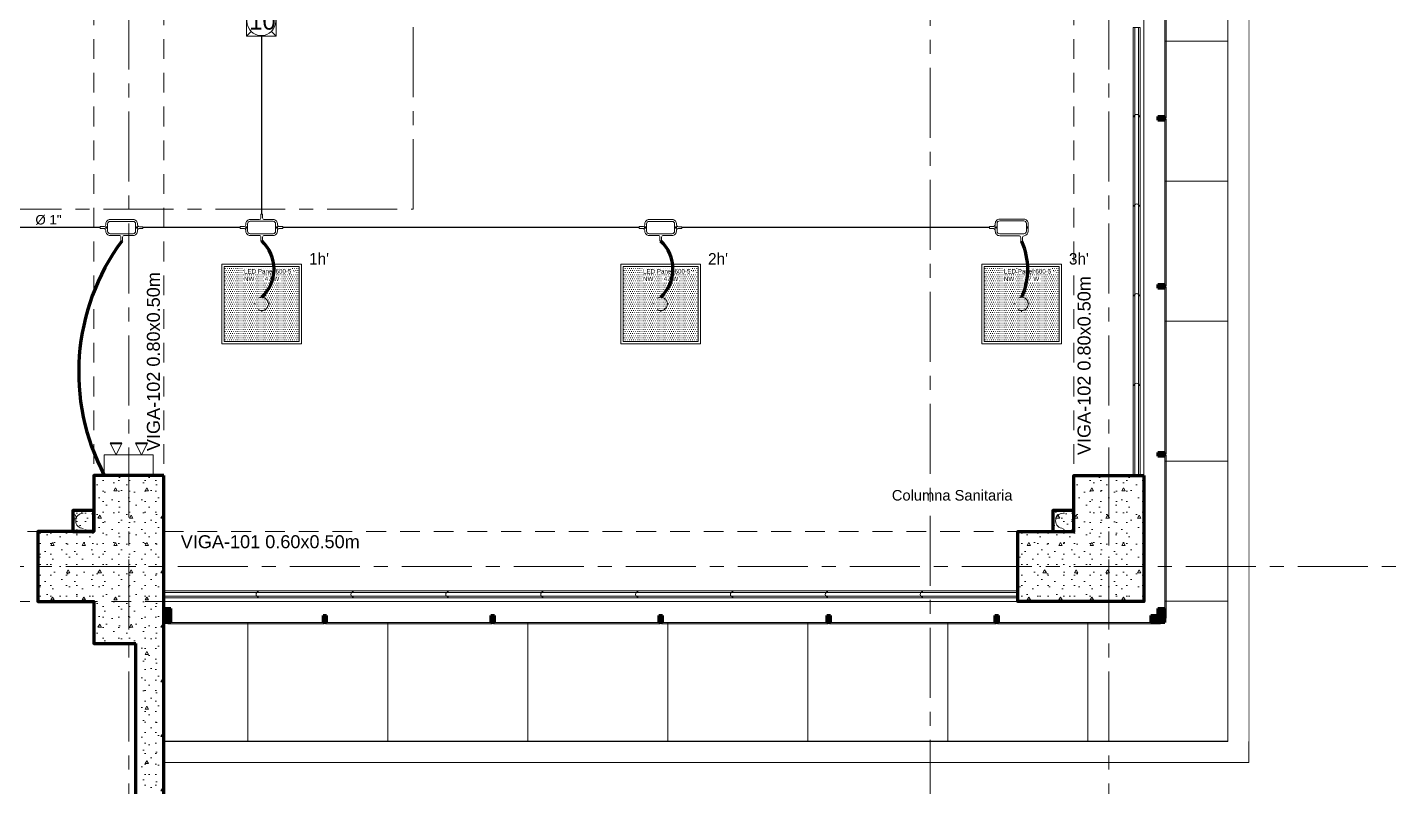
# Model space of a CAD drawing. Header units: inches. Extents: x -38 to 5698, y -33 to 92.
# Drawn here: x 136.1 to 145.89, y 5.88 to 11.3 of the extents above; entities that cross this region are included whole.
import ezdxf
from ezdxf.lldxf.tags import DXFTag

# ---------------------------------------------------------------- set-up
doc = ezdxf.new("R2010")
doc.units = ezdxf.units.IN
doc.header["$MEASUREMENT"] = 0
doc.set_wipeout_variables(frame=1)
doc.header["$PDMODE"] = 1
for name, pattern in [('CONTINUA', [0]), ('DASHED', [0.75, 0.5, -0.25]), ('Hidden Line', [0.195611, 0.141111, -0.0545]), ('HIDDEN2', [0.1875, 0.125, -0.0625]), ('Punto & Raya', [0.65, 0.5, -0.075, 0, -0.075]), ('Wipeout_Contour', [1, 0, -1])]:
    doc.linetypes.add(name, pattern=pattern)
for name, color, linetype, lineweight in [('00_IE_Luminarias', 6, 'Continuous', 30), ('ALUMBRADO_CONDUIT', 30, 'CONDUIT1', 30), ('Bancas', 1, 'Continuous', 13), ('CABLEADO EXT.', 3, 'PVCSUBT', 30), ('Luminarias', 5, 'Continuous', 20), ('pulsador', 4, 'Continuous', 40), ('Simb_Alumbrado', 140, 'CONTINUA', 30)]:
    doc.layers.add(name, color=color, linetype=linetype, lineweight=lineweight)
for name, color, linetype in [('02 _ ARQ _ ALB _ Cotas Ejes', 7, 'Continuous'), ('02 _ ARQ _ ALB _ Ejes Generales', 7, 'Continuous'), ('02 _ ARQ _ ZON _ Espacio.3D', 7, 'Continuous'), ('08 _ STR _ EXT _ 06 Columnas', 7, 'Continuous'), ('08 _ STR _ EXT _ 07 Losa Aligerada', 7, 'Continuous'), ('08 _ STR _ EXT _ 08 Placas Inclinadas', 7, 'Continuous'), ('08 _ STR _ EXT _ 09 Vigas', 7, 'Continuous'), ('1TEXT', 8, 'Continuous'), ('Acabado - Muros', 7, 'Continuous'), ('Dibujo 2D - General', 7, 'Continuous'), ('Estructura - 04 MURO', 7, 'Continuous'), ('Estructura - Carga', 7, 'Continuous'), ('Interior - Escaleras & Barandillas', 7, 'Continuous'), ('Marcador - Secciones', 251, 'Continuous'), ('MEP - HVAC', 7, 'Continuous'), ('Notas - Etiquetas', 251, 'Continuous')]:
    doc.layers.add(name, color=color, linetype=linetype)
doc.styles.add('Arial', font='arial.ttf')
doc.styles.add('Estilo_Generado_4', font='swisse.ttf')
doc.styles.add('{18b73a54-fa43-428c-adcb-c1c7bbdf2c84}', font='Simplex.shx')
tags = doc.linetypes.add('CONDUIT', pattern='A,1.5,-0.210535,["con",{18b73a54-fa43-428c-adcb-c1c7bbdf2c84},S=0.2,R=0,X=0,Y=-0.065594],-0.702384', length=2.412919).pattern_tags.tags
tags[6] = DXFTag(74, 10)
tags = doc.linetypes.add('CONDUIT1', pattern='A,1,-0.19772,["con",{18b73a54-fa43-428c-adcb-c1c7bbdf2c84},S=0.2,R=0,X=0,Y=-0.065594],-0.593642', length=1.791362).pattern_tags.tags
tags[6] = DXFTag(74, 10)
tags = doc.linetypes.add('PVC1', pattern='A,1,-0.19772,["PVC",{18b73a54-fa43-428c-adcb-c1c7bbdf2c84},S=0.13,R=0,X=0,Y=-0.061851],-0.507647', length=1.705367).pattern_tags.tags
tags[6] = DXFTag(74, 10)
tags = doc.linetypes.add('PVCSUBT', pattern='A,0.6,-0.3,0.6,-0.075691,["PVC",Standard,S=0.2,R=0,X=0,Y=-0.093724],-0.621005', length=2.196696).pattern_tags.tags
tags[10] = DXFTag(74, 10)
doc.dimstyles.new('Estilo_Generado__1', dxfattribs={"dimtxt": 0.125, "dimasz": 0.095, "dimexe": 0.18, "dimexo": 0.3, "dimgap": 0, "dimtad": 0, "dimtih": 1, "dimtoh": 1, "dimzin": 0, "dimdsep": 46, "dimtxsty": 'Estilo_Generado_4', "dimblk": 'ARROWHEAD_6', "dimblk1": 'ARROWHEAD_6', "dimblk2": 'ARROWHEAD_6', "dimcen": 0.09, "dimse1": 1, "dimse2": 1, "dimclrd": 144, "dimclre": 144, "dimclrt": 7, "dimadec": 0, "dimazin": 0, "dimtfac": 1, "dimtdec": 4, "dimtmove": 0, "dimatfit": 3, "dimfxl": 1, "dimtolj": 1, "dimtzin": 0, "dimarcsym": 0})
pattern_1 = [(0, (92.5, 3e-09), (0, 0.3897114), [0.024375, -0.200625]), (0, (92.6125, 0.19486), (0, 0.3897114), [0.024375, -0.200625]), (60, (92.5, 3e-09), (-0.3375, 0.1948557), [0.024375, -0.200625]), (60, (92.725, 3e-09), (-0.3375, 0.1948557), [0.024375, -0.200625]), (120, (92.5244, 3e-09), (0.3375, 0.1948557), [0.024375, -0.200625]), (120, (92.7494, 3e-09), (0.3375, 0.1948557), [0.024375, -0.200625]), (0, (92.500015, 0.0375), (0, 0.075), [0, -0.075, 0, -0.1125]), (45, (92.537515, 0.0375), (-0.05303301, 0.05303301), [0, -0.05625, 0, -0.09375])]
pattern_2 = [(0, (92.5, 3e-09), (0, 0.3117692), [0.03, -0.15]), (0, (92.59, 0.1559), (0, 0.3117692), [0.03, -0.15]), (60, (92.5, 3e-09), (-0.27, 0.1558846), [0.03, -0.15]), (60, (92.68, 3e-09), (-0.27, 0.1558846), [0.03, -0.15]), (120, (92.53, 3e-09), (0.27, 0.1558846), [0.03, -0.15]), (120, (92.71, 3e-09), (0.27, 0.1558846), [0.03, -0.15]), (0, (92.500015, 0.03), (0, 0.06), [0, -0.06, 0, -0.09]), (45, (92.530015, 0.03), (-0.04242641, 0.04242641), [0, -0.045, 0, -0.075])]

# ---------------------------------------------------------------- blocks, each defined once
blk = doc.blocks.new('ARROWHEAD_6')
at = {"color": 0, "linetype": 'Continuous', "lineweight": 0}
for p, q in [((0, 0), (-1, 0)), ((-0.5, -0.5), (0.5, 0.5))]:
    blk.add_line(p, q, dxfattribs=at)
blk = doc.blocks.new('*D91', base_point=(804.059, 0))
at = {"layer": '02 _ ARQ _ ALB _ Cotas Ejes', "color": 144, "linetype": 'Continuous', "lineweight": -2, "transparency": 16777216}
for p, q in [((129.915, 2.2841), (133.0886, 2.2841)), ((136.725, 2.2841), (133.4761, 2.2841))]:
    blk.add_line(p, q, dxfattribs=at)
at = {"layer": 'Defpoints', "color": 0, "linetype": 'Continuous', "lineweight": 40, "transparency": 16777216}
for p in [(129.82, 7.45), (136.82, 7.45), (136.82, 2.2841)]:
    blk.add_point(p, dxfattribs=at)
at = {"layer": '02 _ ARQ _ ALB _ Cotas Ejes', "color": 144, "linetype": 'Continuous', "lineweight": -2, "transparency": 16777216, "xscale": 0.095, "yscale": 0.095, "zscale": 0.095, "rotation": 180}
blk.add_blockref('ARROWHEAD_6', (129.82, 2.2841), dxfattribs=at)
at = {"layer": '02 _ ARQ _ ALB _ Cotas Ejes', "color": 144, "linetype": 'Continuous', "lineweight": -2, "transparency": 16777216, "xscale": 0.095, "yscale": 0.095, "zscale": 0.095}
blk.add_blockref('ARROWHEAD_6', (136.82, 2.2841), dxfattribs=at)
at = {"layer": '02 _ ARQ _ ALB _ Cotas Ejes', "color": 7, "linetype": 'Continuous', "lineweight": 13, "transparency": 16777216, "insert": (133.2824, 2.2841), "char_height": 0.125, "attachment_point": 5, "style": 'Estilo_Generado_4'}
blk.add_mtext('\\A1;7.00', dxfattribs=at)
blk = doc.blocks.new('*D92', base_point=(804.059, 0))
at = {"layer": '02 _ ARQ _ ALB _ Cotas Ejes', "color": 144, "linetype": 'Continuous', "lineweight": -2, "transparency": 16777216}
for p, q in [((136.915, 2.2841), (140.0886, 2.2841)), ((143.725, 2.2841), (140.4761, 2.2841))]:
    blk.add_line(p, q, dxfattribs=at)
at = {"layer": 'Defpoints', "color": 0, "linetype": 'Continuous', "lineweight": 40, "transparency": 16777216}
for p in [(136.82, 7.45), (143.82, 7.45), (143.82, 2.2841)]:
    blk.add_point(p, dxfattribs=at)
at = {"layer": '02 _ ARQ _ ALB _ Cotas Ejes', "color": 144, "linetype": 'Continuous', "lineweight": -2, "transparency": 16777216, "xscale": 0.095, "yscale": 0.095, "zscale": 0.095, "rotation": 180}
blk.add_blockref('ARROWHEAD_6', (136.82, 2.2841), dxfattribs=at)
at = {"layer": '02 _ ARQ _ ALB _ Cotas Ejes', "color": 144, "linetype": 'Continuous', "lineweight": -2, "transparency": 16777216, "xscale": 0.095, "yscale": 0.095, "zscale": 0.095}
blk.add_blockref('ARROWHEAD_6', (143.82, 2.2841), dxfattribs=at)
at = {"layer": '02 _ ARQ _ ALB _ Cotas Ejes', "color": 7, "linetype": 'Continuous', "lineweight": 13, "transparency": 16777216, "insert": (140.2823, 2.2841), "char_height": 0.125, "attachment_point": 5, "style": 'Estilo_Generado_4'}
blk.add_mtext('\\A1;7.00', dxfattribs=at)
blk = doc.blocks.new('*U270')
at = {"layer": 'Luminarias', "linetype": 'DASHED', "lineweight": 0, "ltscale": 0.05}
blk.add_lwpolyline([(0, -0.0045), (0, 0.0045)], dxfattribs=at)
blk = doc.blocks.new('*U271')
at = {"color": 0, "linetype": 'ByBlock', "lineweight": -2, "transparency": 16777216}
for p, rotation in [((-0.05, 0), 90), ((0, -0.05), 180), ((0.05, 0), 269.9999999999999)]:
    blk.add_blockref('*U270', p, dxfattribs=dict(at, rotation=rotation))
blk.add_blockref('*U270', (0, 0.05), dxfattribs=at)
blk = doc.blocks.new('PANEL LED 50W')
at = {"layer": 'Luminarias'}
h = blk.add_hatch(dxfattribs=at)
h.set_pattern_fill('DOTS', color=4, scale=0.009097)
h.set_pattern_definition([(0, (0, -2e-14), (0.0072206, 0.01444116), [0, -0.01444116])])
h.paths.add_polyline_path([(-0.2574, -0.2574), (0.2574, -0.2574), (0.2574, 0.2574), (-0.2574, 0.2574)])
h.paths.add_polyline_path([(-0.1296, 0.0974), (0.1849, 0.0974), (0.1849, 0.2469), (-0.1296, 0.2469)], flags=24)
at = {"layer": 'Luminarias', "color": 4, "lineweight": 0}
for points in [[(-0.2729, 0.2729), (0.2729, 0.2729), (0.2729, -0.2729), (-0.2729, -0.2729)], [(-0.2574, -0.2574), (0.2574, -0.2574), (0.2574, 0.2574), (-0.2574, 0.2574)]]:
    blk.add_lwpolyline(points, close=True, dxfattribs=at)
at = {"layer": 'Luminarias', "color": 4, "linetype": 'DASHED', "lineweight": 0, "ltscale": 0.01}
blk.add_circle((0, 0), 0.0455, dxfattribs=at)
at = {"color": 4}
blk.add_blockref('*U271', (0, 0), dxfattribs=at)
at = {"layer": 'Luminarias', "color": 4, "insert": (-0.1218, 0.2392), "char_height": 0.030929, "width": 0.382855, "attachment_point": 1}
blk.add_mtext('{\\Ftxt|c0;LED Panel 600-5 - NW      47 W}', dxfattribs=at)
blk = doc.blocks.new('CAJA OVAL TIPO L')
at = {"layer": 'Simb_Alumbrado', "lineweight": 13}
blk.add_lwpolyline([(-0.0491, -0.079), (-0.0491, -0.0343, -0.380413), (-0.0258, -0.0088), (-0.0258, -0.0088, 0.341426), (-0.0164, 0.0033), (-0.0164, 0.0236), (-0.0063, 0.0236), (-0.0063, 0.0033, 0.414214), (0.0063, -0.0092), (0.1138, -0.0092, -0.414214), (0.1388, -0.0343), (0.1388, -0.0382, 0.414214), (0.1513, -0.0508), (0.1716, -0.0508), (0.1716, -0.0609), (0.1513, -0.0609, 0.414214), (0.1388, -0.0734), (0.1388, -0.079, -0.414214), (0.1138, -0.104), (-0.0241, -0.104, -0.414214), (-0.0491, -0.079, 0.414214)], format="xyb", dxfattribs=at)
for points in [[(-0.0483, -0.0558), (-0.0395, -0.0558)], [(-0.0439, -0.0514), (-0.0439, -0.0602)], [(0.1323, -0.0558), (0.1411, -0.0558)], [(0.1367, -0.0514), (0.1367, -0.0602)]]:
    blk.add_lwpolyline(points, dxfattribs=at)
blk.add_lwpolyline([(-0.0241, -0.0199), (0.1138, -0.0199, -0.414214), (0.1282, -0.0343), (0.1282, -0.079, -0.414214), (0.1138, -0.0934), (-0.0241, -0.0934, -0.414214), (-0.0384, -0.079), (-0.0384, -0.0343, -0.414214)], format="xyb", close=True, dxfattribs=at)
for centre in [(-0.0439, -0.0558), (0.1367, -0.0558)]:
    blk.add_circle(centre, 0.00438, dxfattribs=at)
blk = doc.blocks.new('oval t')
at = {"layer": 'Simb_Alumbrado', "lineweight": 13}
blk.add_lwpolyline([(0.0141, 0.0102, -0.414214), (0.0041, 0.0202), (0.0041, 0.0416), (-0.0056, 0.0416), (-0.0056, 0.0202, -0.414214), (-0.0156, 0.0102), (-0.0659, 0.0102, 0.414214), (-0.0899, -0.0138), (-0.0899, -0.0183, -0.414214), (-0.1019, -0.0303), (-0.1213, -0.0303), (-0.1213, -0.04), (-0.1016, -0.04, -0.451917), (-0.0897, -0.0535, 0.451917), (-0.0659, -0.0805), (0.0659, -0.0805, 0.414214), (0.0899, -0.0566), (0.0899, -0.0512, -0.398753), (0.1019, -0.0401), (0.1213, -0.0401), (0.1213, -0.0304), (0.1019, -0.0304, -0.368669), (0.0899, -0.0176), (0.0899, -0.0138, 0.414214), (0.0659, 0.0102), (0.0141, 0.0102)], format="xyb", dxfattribs=at)
blk.add_lwpolyline([(-0.0659, 0), (0.0659, 0, -0.414214), (0.0797, -0.0138), (0.0797, -0.0566, -0.414214), (0.0659, -0.0703), (-0.0659, -0.0703, -0.414214), (-0.0797, -0.0566), (-0.0797, -0.0138, -0.414214)], format="xyb", close=True, dxfattribs=at)
for points in [[(-0.0911, -0.0352), (-0.0828, -0.0352)], [(-0.0869, -0.031), (-0.0869, -0.0394)], [(0.0837, -0.0352), (0.0921, -0.0352)], [(0.0879, -0.031), (0.0879, -0.0394)]]:
    blk.add_lwpolyline(points, dxfattribs=at)
for centre in [(-0.0869, -0.0352), (0.0879, -0.0352)]:
    blk.add_circle(centre, 0.00419, dxfattribs=at)
blk = doc.blocks.new('CAJA CONDULET TIPO X')
at = {"layer": 'Simb_Alumbrado', "lineweight": 13}
for p, q in [((78.5283, -4.1616), (78.5283, -4.1519)), ((78.5283, -4.1519), (78.5497, -4.1519)), ((78.5497, -4.1616), (78.5283, -4.1616))]:
    blk.add_line(p, q, dxfattribs=at)
for points in [[(78.6505, -4.1716, -0.414214), (78.6605, -4.1616), (78.6819, -4.1616), (78.6819, -4.1519), (78.6605, -4.1519, -0.414214), (78.6505, -4.1419), (78.6505, -4.0916, 0.414214), (78.6265, -4.0677), (78.6219, -4.0677, -0.414214), (78.6099, -4.0557), (78.6099, -4.0363), (78.6002, -4.0363), (78.6002, -4.056, -0.451917), (78.5867, -4.0678, 0.451917), (78.5597, -4.0916), (78.5597, -4.1419)], [(78.5597, -4.1716), (78.5597, -4.2235, 0.414214), (78.5837, -4.2475), (78.589, -4.2475, -0.334232), (78.6002, -4.2595), (78.6002, -4.2789), (78.6099, -4.2789), (78.6099, -4.2595, -0.455912), (78.6227, -4.2475), (78.6265, -4.2475, 0.414214), (78.6505, -4.2235), (78.6505, -4.1716)]]:
    blk.add_lwpolyline(points, format="xyb", dxfattribs=at)
blk.add_lwpolyline([(78.6403, -4.0916), (78.6403, -4.2235, -0.414214), (78.6265, -4.2373), (78.5837, -4.2373, -0.414214), (78.5699, -4.2235), (78.5699, -4.0916, -0.414214), (78.5837, -4.0779), (78.6265, -4.0779, -0.414214)], format="xyb", close=True, dxfattribs=at)
for points in [[(78.6093, -4.0706), (78.6009, -4.0706)], [(78.6051, -4.0664), (78.6051, -4.0748)], [(78.6093, -4.2454), (78.6009, -4.2454)], [(78.6051, -4.2412), (78.6051, -4.2496)]]:
    blk.add_lwpolyline(points, dxfattribs=at)
for centre in [(78.6051, -4.0706), (78.6051, -4.2454)]:
    blk.add_circle(centre, 0.00419, dxfattribs=at)
for centre, start, end in [((78.5497, -4.1419), 270, 0), ((78.5497, -4.1716), 0, 90)]:
    blk.add_arc(centre, 0.01, start, end, dxfattribs=at)
blk = doc.blocks.new('100x100x80 adosado')
at = {"layer": 'Simb_Alumbrado', "lineweight": 13}
blk.add_lwpolyline([(-0.0768, 0.0788), (0.0194, 0.0788), (0.0194, -0.0174), (-0.0768, -0.0174)], close=True, dxfattribs=at)
at = {"layer": 'Simb_Alumbrado', "lineweight": 9}
for points in [[(-0.0768, 0.0788), (-0.0618, 0.0638)], [(0.0043, 0.0638), (0.0194, 0.0788)], [(-0.0768, -0.0174), (-0.0618, -0.0023)], [(0.0043, -0.0023), (0.0194, -0.0174)]]:
    blk.add_lwpolyline(points, dxfattribs=at)
blk.add_circle((-0.0287, 0.0307), 0.0467, dxfattribs=at)
at = {"layer": 'Simb_Alumbrado', "lineweight": 9, "insert": (-0.0677, 0.0612), "char_height": 0.05773, "attachment_point": 1}
blk.add_mtext_dynamic_manual_height_columns('10', width=0.119989, gutter_width=12.5, heights=[0], dxfattribs=at)
blk = doc.blocks.new('luz de emergencia')
at = {"color": 5, "lineweight": 40}
for p, q in [((164.1493, 48.9365, -0.0001), (164.2333, 48.9365, -0.0001)), ((164.3313, 48.9365, -0.0001), (164.4153, 48.9365, -0.0001))]:
    blk.add_line(p, q, dxfattribs=at)
at = {"layer": '00_IE_Luminarias', "color": 5, "linetype": 'Continuous', "lineweight": 13}
for p, q in [((164.1913, 49.0205, -0.0001), (164.1493, 48.9365, -0.0001)), ((164.2333, 48.9365, -0.0001), (164.1913, 49.0205, -0.0001)), ((164.3733, 49.0205, -0.0001), (164.3313, 48.9365, -0.0001)), ((164.4153, 48.9365, -0.0001), (164.3733, 49.0205, -0.0001))]:
    blk.add_line(p, q, dxfattribs=at)
at = {"layer": '00_IE_Luminarias', "color": 5, "linetype": 'Continuous', "lineweight": 13, "elevation": -0.0001}
blk.add_lwpolyline([(164.4573, 49.0205), (164.1073, 49.0205), (164.1073, 49.1666), (164.4573, 49.1665)], close=True, dxfattribs=at)

msp = doc.modelspace()

# ---------------------------------------------------------------- hatches: boundary and pattern name
at = {"layer": 'Estructura - Carga', "linetype": 'Continuous', "lineweight": 13}
h = msp.add_hatch(dxfattribs=at)
h.set_pattern_fill('HORMIGÓN_ARMADO_0002', color=251, style=0, pattern_type=2)
h.set_pattern_definition(pattern_2)
h.paths.add_polyline_path([(136.42, 7.7), (136.57, 7.7), (136.57, 7.85), (136.42, 7.85)])

# ---------------------------------------------------------------- linework, layer by layer
at = {"layer": '02 _ ARQ _ ALB _ Ejes Generales', "color": 251, "linetype": 'Punto & Raya', "lineweight": 13}
msp.add_line((136.82, 45.9), (136.82, 2.05), dxfattribs=at)
at = {"layer": '02 _ ARQ _ ZON _ Espacio.3D', "color": 254, "linetype": 'Continuous', "lineweight": 0, "flags": 128}
msp.add_lwpolyline([(136.0199, 3.7271), (136.87, 3.7271), (136.87, 6.9), (136.57, 6.9), (136.57, 7.2), (136.17, 7.2), (136.17, 7.7), (136.57, 7.7), (136.57, 8.1), (137.07, 8.1), (137.07, 7.2), (143.17, 7.2), (143.17, 7.7), (143.57, 7.7), (143.57, 8.1), (144.07, 8.1), (144.0699, 11.45), (136.92, 11.45), (136.92, 16.1), (136.57, 16.1), (136.57, 16.9), (135.97, 16.9)], dxfattribs=at)
at = {"layer": '08 _ STR _ EXT _ 07 Losa Aligerada', "color": 254, "linetype": 'Continuous', "lineweight": 18, "flags": 128}
msp.add_lwpolyline([(122.9315, 6.0005), (129.57, 6.0005), (129.57, 3.3753), (137.07, 3.3753), (137.07, 6.05), (144.82, 6.05), (144.82, 14.9999)], dxfattribs=at)
at = {"layer": '08 _ STR _ EXT _ 08 Placas Inclinadas', "color": 7, "linetype": 'Continuous', "lineweight": 80}
msp.add_line((136.87, 3.7271), (136.87, 6.9), dxfattribs=at)
at = {"layer": '08 _ STR _ EXT _ 09 Vigas', "color": 251, "linetype": 'Hidden Line', "lineweight": 13}
for p, q in [((136.57, 7.7), (136.57, 16.9)), ((130.07, 7.7), (136.57, 7.7))]:
    msp.add_line(p, q, dxfattribs=at)
at = {"layer": 'ALUMBRADO_CONDUIT', "color": 30, "lineweight": 30, "ltscale": 0.4, "true_color": 0xf26722}
msp.add_line((136.6169, 9.8707), (135.6168, 9.8707), dxfattribs=at)
at = {"layer": 'CABLEADO EXT.', "color": 3, "lineweight": 80}
msp.add_arc((138.0412, 8.8376), 1.579, 143.61428, 207.84801, dxfattribs=at)
at = {"layer": 'Estructura - Carga', "color": 7, "linetype": 'Continuous', "lineweight": 80, "flags": 128}
msp.add_lwpolyline([(136.42, 7.7), (136.57, 7.7), (136.57, 7.85), (136.42, 7.85)], close=True, dxfattribs=at)
at = {"layer": 'MEP - HVAC', "color": 7, "linetype": 'Continuous', "lineweight": 13, "flags": 128}
msp.add_lwpolyline([(136.495, 7.721, -1), (136.495, 7.829, -1)], format="xyb", dxfattribs=at)

# ---------------------------------------------------------------- block references
at = {"layer": 'Bancas', "color": 252, "true_color": 0x939598, "xscale": 1.253906979044094, "yscale": 1.253906979044094, "zscale": 1.253906979044094, "rotation": 180}
msp.add_blockref('oval t', (136.769, 9.8265), dxfattribs=at)
at = {"layer": 'pulsador', "color": 4, "lineweight": 40, "xscale": -1, "rotation": 179.9990839526639}
msp.add_blockref('luz de emergencia', (-27.4615, 57.2692, 0.0001), dxfattribs=at)

# ---------------------------------------------------------------- texts
at = {"layer": '1TEXT', "color": 50, "linetype": 'Continuous', "style": 'Arial'}
msp.add_text('%%C 1"', height=0.06788, rotation=0, dxfattribs=at).set_placement((136.1533, 9.8922))

# ---------------------------------------------------------------- dimensions: what is measured, and where the dimension line sits
at = {"layer": '02 _ ARQ _ ALB _ Cotas Ejes', "color": 144, "linetype": 'Continuous', "lineweight": 13}
dim = msp.add_linear_dim(base=(136.82, 2.2841), p1=(129.82, 7.45), p2=(136.82, 7.45), dimstyle='Estilo_Generado__1', dxfattribs=at)
dim.commit()
dim.dimension.update_dxf_attribs({"geometry": '*D91', "text_midpoint": (133.2824, 2.2841), "dimtype": 160})

# ---------------------------------------------------------------- next in the draw order: wipeouts: each hides what was drawn before it
at = {"color": 254, "linetype": 'Wipeout_Contour', "lineweight": 0, "ltscale": 5120.496047}
msp.add_wipeout([(137.07, 6.2), (144.67, 6.2), (144.67, 14.9999), (144.07, 14.9999), (144.07, 7.2), (137.07, 7.2)], dxfattribs=at).dxf.layer = 'Dibujo 2D - General'

# ---------------------------------------------------------------- next in the draw order: hatches: boundary and pattern name
at = {"layer": '08 _ STR _ EXT _ 08 Placas Inclinadas', "linetype": 'Continuous', "lineweight": 9}
h = msp.add_hatch(dxfattribs=at)
h.set_pattern_fill('HORMIGÓN_EN_MASA_0002', style=0, pattern_type=2)
h.set_pattern_definition(pattern_1)
h.paths.add_polyline_path([(136.87, 4.6516), (136.9996, 3.7271), (137.07, 3.7271), (137.07, 6.9), (136.87, 6.9)])
at = {"layer": 'Dibujo 2D - General', "linetype": 'Continuous', "lineweight": 13}
h = msp.add_hatch(dxfattribs=at)
h.set_pattern_fill('CEMENTO_PULIDO_Y_BRUÑADO_FA', color=251, style=0, pattern_type=2)
h.set_pattern_definition([(0, (144.67, 6.2), (0, 1), []), (90, (144.67, 6.2), (-1, 0), [])])
h.paths.add_polyline_path([(137.07, 6.2), (144.67, 6.2), (144.67, 14.9999), (144.07, 14.9999), (144.07, 7.2), (137.07, 7.2)])
at = {"layer": 'Estructura - Carga', "linetype": 'Continuous', "lineweight": 13}
h = msp.add_hatch(dxfattribs=at)
h.set_pattern_fill('HORMIGÓN_ARMADO_0002', color=251, style=0, pattern_type=2)
h.set_pattern_definition(pattern_2)
h.paths.add_polyline_path([(143.42, 7.7), (143.57, 7.7), (143.57, 7.85), (143.42, 7.85)])

# ---------------------------------------------------------------- next in the draw order: linework, layer by layer
at = {"layer": '08 _ STR _ EXT _ 09 Vigas', "color": 251, "linetype": 'Hidden Line', "lineweight": 13}
for p, q in [((137.07, 7.7), (137.07, 16.9)), ((143.57, 7.7), (143.57, 16.9)), ((137.07, 7.7), (143.57, 7.7))]:
    msp.add_line(p, q, dxfattribs=at)
at = {"layer": 'ALUMBRADO_CONDUIT', "color": 30, "lineweight": 30, "ltscale": 0.4, "true_color": 0xf26722}
for p, q in [((137.77, 9.967), (137.77, 11.2383)), ((137.6169, 9.8707), (136.9211, 9.8707)), ((140.467, 9.8707), (137.9211, 9.8707)), ((142.9686, 9.8707), (140.7712, 9.8706))]:
    msp.add_line(p, q, dxfattribs=at)
at = {"layer": 'CABLEADO EXT.', "color": 3, "lineweight": 80}
for centre, radius, start, end in [((137.5826, 9.5734), 0.2749, 312.98478, 47.01522), ((140.4328, 9.5733), 0.2747, 312.972, 47.028), ((142.7658, 9.5726), 0.4764, 335.15063, 24.62977)]:
    msp.add_arc(centre, radius, start, end, dxfattribs=at)
at = {"layer": 'Dibujo 2D - General', "color": 251, "linetype": 'Continuous', "lineweight": 13, "flags": 128}
msp.add_lwpolyline([(137.07, 6.2), (144.67, 6.2), (144.67, 14.9999), (144.07, 14.9999), (144.07, 7.2), (137.07, 7.2)], close=True, dxfattribs=at)
at = {"layer": 'Estructura - Carga', "color": 7, "linetype": 'Continuous', "lineweight": 80, "flags": 128}
msp.add_lwpolyline([(143.42, 7.7), (143.57, 7.7), (143.57, 7.85), (143.42, 7.85)], close=True, dxfattribs=at)
at = {"layer": 'Interior - Escaleras & Barandillas', "color": 161, "linetype": 'Continuous', "lineweight": 13, "flags": 128}
for points in [[(144.0075, 11.3), (144.0075, 8.1)], [(143.17, 7.2625), (137.07, 7.2625)]]:
    msp.add_lwpolyline(points, dxfattribs=at)
at = {"layer": 'Marcador - Secciones', "color": 251, "linetype": 'Punto & Raya', "lineweight": 13}
for p, q in [((138.8506, 10.0018), (138.8506, 17.4928)), ((97.4384, 10.0018), (138.8506, 10.0018))]:
    msp.add_line(p, q, dxfattribs=at)
at = {"layer": 'MEP - HVAC', "color": 7, "linetype": 'Continuous', "lineweight": 13, "flags": 128}
msp.add_lwpolyline([(143.495, 7.721, -1), (143.495, 7.829, -1)], format="xyb", dxfattribs=at)

# ---------------------------------------------------------------- next in the draw order: block references
at = {"xscale": 1.253906979044094, "yscale": 1.253906979044094, "zscale": 1.253906979044094, "rotation": 270}
msp.add_blockref('CAJA CONDULET TIPO X', (142.9822, 108.4342), dxfattribs=at)
at = {"layer": 'ALUMBRADO_CONDUIT', "linetype": 'PVC1', "lineweight": 35, "xscale": 2.199856799627834, "yscale": 2.199856799627834, "zscale": 2.199856799627834}
msp.add_blockref('100x100x80 adosado', (137.8298, 11.2765), dxfattribs=at)
at = {"layer": 'ALUMBRADO_CONDUIT', "linetype": 'CONDUIT', "lineweight": 30, "xscale": 1.253906979044094, "yscale": 1.253906979044094, "zscale": 1.253906979044094, "rotation": 180}
msp.add_blockref('CAJA OVAL TIPO L', (143.1838, 9.8007), dxfattribs=at)
at = {"layer": 'ALUMBRADO_CONDUIT', "xscale": 1.041283452965173, "yscale": 1.041283452965173, "zscale": 1.041283452965173}
for p in [(137.77, 9.325), (140.6201, 9.325), (143.1981, 9.325)]:
    msp.add_blockref('PANEL LED 50W', p, dxfattribs=at)
at = {"layer": 'Bancas', "color": 252, "true_color": 0x939598, "xscale": 1.253906979044094, "yscale": 1.253906979044094, "zscale": 1.253906979044094, "rotation": 180}
msp.add_blockref('oval t', (140.6191, 9.8265), dxfattribs=at)

# ---------------------------------------------------------------- next in the draw order: texts
at = {"layer": '00_IE_Luminarias', "color": 6, "linetype": 'HIDDEN2'}
for s, p in [("1h'", (138.1079, 9.6062)), ("2h'", (140.9579, 9.6062)), ("3h'", (143.5359, 9.6062))]:
    msp.add_text(s, height=0.08174, dxfattribs=at).set_placement(p)
at = {"layer": 'Notas - Etiquetas', "color": 8, "linetype": 'Continuous', "lineweight": 13, "char_height": 0.0925, "rotation": 90, "style": 'Estilo_Generado_4'}
for insert, attachment_point in [((137.0433, 8.2735), 7), ((143.5976, 8.245), 1)]:
    msp.add_mtext('\\A1;{\\pql;\\fSwis721 Ex BT|b0|i0|c0|p34;VIGA-102\\fSwis721 Ex BT|b0|i0|c0|p34; \\fSwis721 Ex BT|b0|i0|c0|p34;0.80\\fSwis721 Ex BT|b0|i0|c0|p34;x\\fSwis721 Ex BT|b0|i0|c0|p34;0.50\\fSwis721 Ex BT|b0|i0|c0|p34;m}', dxfattribs=dict(at, insert=insert, attachment_point=attachment_point))
at = {"layer": 'Notas - Etiquetas', "color": 8, "linetype": 'Continuous', "lineweight": 35, "insert": (142.2709, 7.9572), "char_height": 0.075, "attachment_point": 4, "style": 'Estilo_Generado_4'}
msp.add_mtext('\\A1;{\\pql;\\fSwis721 Ex BT|b0|i0|c0|p34;Columna Sanitaria}', dxfattribs=at)
at = {"layer": 'Notas - Etiquetas', "color": 8, "linetype": 'Continuous', "lineweight": 13, "insert": (137.1915, 7.6724), "char_height": 0.0925, "attachment_point": 1, "style": 'Estilo_Generado_4'}
msp.add_mtext('\\A1;{\\pql;\\fSwis721 Ex BT|b0|i0|c0|p34;VIGA-101\\fSwis721 Ex BT|b0|i0|c0|p34; \\fSwis721 Ex BT|b0|i0|c0|p34;0.60\\fSwis721 Ex BT|b0|i0|c0|p34;x\\fSwis721 Ex BT|b0|i0|c0|p34;0.50\\fSwis721 Ex BT|b0|i0|c0|p34;m}', dxfattribs=at)

# ---------------------------------------------------------------- next in the draw order: wipeouts: each hides what was drawn before it
at = {"color": 254, "linetype": 'Wipeout_Contour', "lineweight": 0, "ltscale": 2567.621595}
msp.add_wipeout([(144.07, 7.05), (144.22, 7.05), (144.07, 7.2)], dxfattribs=at).dxf.layer = 'Estructura - 04 MURO'
at = {"color": 254, "linetype": 'Wipeout_Contour', "lineweight": 0, "ltscale": 2568.557334}
msp.add_wipeout([(144.67, 6.2), (144.82, 6.05), (144.82, 6.2)], dxfattribs=at).dxf.layer = 'Estructura - 04 MURO'

# ---------------------------------------------------------------- next in the draw order: wipeouts: each hides what was drawn before it
at = {"color": 254, "linetype": 'Wipeout_Contour', "lineweight": 0, "ltscale": 2566.7812}
msp.add_wipeout([(144.07, 7.2), (144.22, 7.05), (144.22, 7.2)], dxfattribs=at).dxf.layer = 'Estructura - 04 MURO'
at = {"color": 254, "linetype": 'Wipeout_Contour', "lineweight": 0, "ltscale": 3409.804625}
msp.add_wipeout([(144.67, 6.2), (137.07, 6.2), (137.07, 6.05), (144.67, 6.05)], dxfattribs=at).dxf.layer = 'Estructura - 04 MURO'

# ---------------------------------------------------------------- next in the draw order: hatches: boundary and pattern name
at = {"layer": 'Acabado - Muros', "linetype": 'Continuous', "lineweight": 0}
for points in [[(144.12, 7.1), (144.12, 7.05), (144.22, 7.05), (144.22, 7.1)], [(144.17, 7.15), (144.17, 7.05), (144.22, 7.05), (144.22, 7.15)]]:
    msp.add_hatch(color=254, dxfattribs=at).paths.add_polyline_path(points)

# ---------------------------------------------------------------- next in the draw order: linework, layer by layer
at = {"layer": '08 _ STR _ EXT _ 08 Placas Inclinadas', "color": 7, "linetype": 'Continuous', "lineweight": 80, "flags": 128}
msp.add_lwpolyline([(137.07, 3.5201), (137.07, 6.9)], dxfattribs=at)
at = {"layer": 'Acabado - Muros', "color": 7, "linetype": 'Continuous', "lineweight": 60}
for p, q in [((144.12, 7.1), (144.12, 7.05)), ((144.22, 7.1), (144.12, 7.1)), ((144.17, 7.15), (144.17, 7.05)), ((144.22, 7.15), (144.17, 7.15)), ((144.22, 7.15), (144.22, 7.05)), ((144.22, 7.1), (144.22, 7.05)), ((144.22, 7.05), (144.12, 7.05)), ((144.22, 7.05), (144.17, 7.05))]:
    msp.add_line(p, q, dxfattribs=at)
at = {"layer": 'Estructura - 04 MURO', "color": 7, "linetype": 'Continuous', "lineweight": 13, "flags": 128}
msp.add_lwpolyline([(137.07, 6.05), (137.07, 6.2)], dxfattribs=at)

# ---------------------------------------------------------------- next in the draw order: wipeouts: each hides what was drawn before it
at = {"color": 254, "linetype": 'Wipeout_Contour', "lineweight": 0, "ltscale": 3423.042582}
msp.add_wipeout([(144.22, 7.2), (144.22, 11.8995), (144.07, 11.8995), (144.07, 7.2)], dxfattribs=at).dxf.layer = 'Estructura - 04 MURO'
at = {"color": 254, "linetype": 'Wipeout_Contour', "lineweight": 0, "ltscale": 2569.399087}
msp.add_wipeout([(144.67, 6.05), (144.82, 6.05), (144.67, 6.2)], dxfattribs=at).dxf.layer = 'Estructura - 04 MURO'

# ---------------------------------------------------------------- next in the draw order: hatches: boundary and pattern name
at = {"layer": 'Acabado - Muros', "linetype": 'Continuous', "lineweight": 9}
for points in [[(144.2299, 10.655), (144.2299, 11.57), (144.2199, 11.57), (144.2199, 10.655)], [(144.2299, 9.455), (144.2299, 10.645), (144.2199, 10.645), (144.2199, 9.455)], [(144.23, 8.255), (144.2299, 9.445), (144.2199, 9.445), (144.22, 8.255)], [(144.23, 7.08), (144.23, 8.245), (144.22, 8.245), (144.22, 7.08)]]:
    msp.add_hatch(color=250, dxfattribs=at).paths.add_polyline_path(points)
at = {"layer": 'Acabado - Muros', "linetype": 'Continuous', "lineweight": 0}
for points in [[(144.1699, 10.6375), (144.2199, 10.6375), (144.2199, 10.6625), (144.1699, 10.6625)], [(144.1699, 9.4375), (144.2199, 9.4375), (144.2199, 9.4625), (144.1699, 9.4625)], [(144.17, 8.2375), (144.22, 8.2375), (144.22, 8.2625), (144.17, 8.2625)]]:
    msp.add_hatch(color=254, dxfattribs=at).paths.add_polyline_path(points)

# ---------------------------------------------------------------- next in the draw order: linework, layer by layer
at = {"layer": 'Acabado - Muros', "color": 7, "linetype": 'Continuous', "lineweight": 60}
for p, q in [((144.1699, 10.6625), (144.1699, 10.6375)), ((144.2199, 10.6625), (144.1699, 10.6625)), ((144.2199, 10.6375), (144.1699, 10.6375)), ((144.2199, 10.6625), (144.2199, 10.6375)), ((144.1699, 9.4625), (144.1699, 9.4375)), ((144.2199, 9.4625), (144.1699, 9.4625)), ((144.2199, 9.4375), (144.1699, 9.4375)), ((144.2199, 9.4625), (144.2199, 9.4375)), ((144.17, 8.2625), (144.17, 8.2375)), ((144.22, 8.2625), (144.17, 8.2625)), ((144.22, 8.2375), (144.17, 8.2375)), ((144.22, 8.2625), (144.22, 8.2375))]:
    msp.add_line(p, q, dxfattribs=at)
at = {"layer": 'Acabado - Muros', "color": 7, "linetype": 'Continuous', "lineweight": 13, "flags": 128}
for points in [[(144.2299, 10.655), (144.2199, 10.655), (144.2199, 11.57), (144.2299, 11.57)], [(144.2299, 9.455), (144.2199, 9.455), (144.2199, 10.645), (144.2299, 10.645)], [(144.23, 8.255), (144.22, 8.255), (144.2199, 9.445), (144.2299, 9.445)], [(144.23, 7.08), (144.22, 7.08), (144.22, 8.245), (144.23, 8.245)]]:
    msp.add_lwpolyline(points, close=True, dxfattribs=at)
at = {"layer": 'Estructura - 04 MURO', "color": 7, "linetype": 'Continuous', "lineweight": 13, "flags": 128}
for points in [[(144.82, 6.05), (144.82, 14.9999)], [(144.07, 11.8995), (144.07, 8.1)], [(144.22, 7.05), (144.22, 11.8995)], [(144.67, 6.2), (137.07, 6.2)], [(137.07, 6.05), (144.82, 6.05)]]:
    msp.add_lwpolyline(points, dxfattribs=at)
at = {"layer": 'Interior - Escaleras & Barandillas', "color": 161, "linetype": 'Continuous', "lineweight": 13, "flags": 128}
msp.add_lwpolyline([(144.045, 11.3), (143.995, 11.3), (143.995, 8.1), (144.045, 8.1)], close=True, dxfattribs=at)
msp.add_lwpolyline([(144.0325, 8.1), (144.0325, 11.3)], dxfattribs=at)
for points in [[(144.0387, 10.66, 1), (144.0012, 10.66)], [(144.0387, 10.02, 1), (144.0012, 10.02)], [(144.0387, 9.38, 1), (144.0012, 9.38)], [(144.0387, 8.74, 1), (144.0012, 8.74)]]:
    msp.add_lwpolyline(points, format="xyb", dxfattribs=at)

# ---------------------------------------------------------------- next in the draw order: wipeouts: each hides what was drawn before it
at = {"color": 254, "linetype": 'Wipeout_Contour', "lineweight": 0, "ltscale": 3408.635692}
msp.add_wipeout([(144.07, 7.2), (137.07, 7.2), (137.07, 7.05), (144.07, 7.05)], dxfattribs=at).dxf.layer = 'Estructura - 04 MURO'

# ---------------------------------------------------------------- next in the draw order: hatches: boundary and pattern name
at = {"layer": '08 _ STR _ EXT _ 06 Columnas', "linetype": 'Continuous', "lineweight": 9}
h = msp.add_hatch(dxfattribs=at)
h.set_pattern_fill('HORMIGÓN_EN_MASA_0002', style=0, pattern_type=2)
h.set_pattern_definition(pattern_1)
h.paths.add_polyline_path([(136.57, 7.7), (136.17, 7.7), (136.17, 7.2), (136.57, 7.2), (136.57, 6.9), (136.87, 6.9), (136.87, 7.2), (137.07, 7.2), (137.07, 8.1), (136.57, 8.1)])
h = msp.add_hatch(dxfattribs=at)
h.set_pattern_fill('HORMIGÓN_EN_MASA_0002', style=0, pattern_type=2)
h.set_pattern_definition(pattern_1)
h.paths.add_polyline_path([(144.07, 8.1), (143.57, 8.1), (143.57, 7.7), (143.17, 7.7), (143.17, 7.2), (144.07, 7.2)])
h = msp.add_hatch(dxfattribs=at)
h.set_pattern_fill('HORMIGÓN_EN_MASA_0002', style=0, pattern_type=2)
h.set_pattern_definition(pattern_1)
h.paths.add_polyline_path([(137.07, 7.2), (136.87, 7.2), (136.87, 6.9), (137.07, 6.9)])
at = {"layer": 'Acabado - Muros', "linetype": 'Continuous', "lineweight": 0}
for points in [[(137.12, 7.15), (137.07, 7.15), (137.07, 7.05), (137.12, 7.05)], [(138.2075, 7.1), (138.2075, 7.05), (138.2325, 7.05), (138.2325, 7.1)], [(139.4075, 7.1), (139.4075, 7.05), (139.4325, 7.05), (139.4325, 7.1)], [(140.6075, 7.1), (140.6075, 7.05), (140.6325, 7.05), (140.6325, 7.1)], [(141.8075, 7.1), (141.8075, 7.05), (141.8325, 7.05), (141.8325, 7.1)], [(143.0075, 7.1), (143.0075, 7.05), (143.0325, 7.05), (143.0325, 7.1)]]:
    msp.add_hatch(color=254, dxfattribs=at).paths.add_polyline_path(points)
at = {"layer": 'Acabado - Muros', "linetype": 'Continuous', "lineweight": 9}
for points in [[(137.1, 7.04), (138.215, 7.04), (138.215, 7.05), (137.1, 7.05)], [(138.225, 7.04), (139.415, 7.04), (139.415, 7.05), (138.225, 7.05)], [(139.425, 7.04), (140.615, 7.04), (140.615, 7.05), (139.425, 7.05)], [(140.625, 7.04), (141.815, 7.04), (141.815, 7.05), (140.625, 7.05)], [(141.825, 7.04), (143.015, 7.04), (143.015, 7.05), (141.825, 7.05)], [(143.025, 7.04), (144.19, 7.04), (144.19, 7.05), (143.025, 7.05)]]:
    msp.add_hatch(color=250, dxfattribs=at).paths.add_polyline_path(points)

# ---------------------------------------------------------------- next in the draw order: linework, layer by layer
at = {"layer": '02 _ ARQ _ ALB _ Ejes Generales', "color": 251, "linetype": 'Punto & Raya', "lineweight": 13}
msp.add_line((143.82, 45.9), (143.82, 2.05), dxfattribs=at)
at = {"layer": '08 _ STR _ EXT _ 06 Columnas', "color": 7, "linetype": 'Continuous', "lineweight": 80, "flags": 128}
for points in [[(137.07, 8.1), (136.57, 8.1), (136.57, 7.7), (136.17, 7.7), (136.17, 7.2), (136.57, 7.2), (136.57, 6.9), (136.87, 6.9)], [(137.07, 6.9), (137.07, 8.1)]]:
    msp.add_lwpolyline(points, dxfattribs=at)
msp.add_lwpolyline([(144.07, 8.1), (144.07, 7.2), (143.17, 7.2), (143.17, 7.7), (143.57, 7.7), (143.57, 8.1)], close=True, dxfattribs=at)
at = {"layer": '08 _ STR _ EXT _ 09 Vigas', "color": 251, "linetype": 'Hidden Line', "lineweight": 13}
for q in [(144.07, 20.35), (101.57, 7.2)]:
    msp.add_line((144.07, 7.2), q, dxfattribs=at)
at = {"layer": 'Acabado - Muros', "color": 7, "linetype": 'Continuous', "lineweight": 60}
for p, q in [((137.07, 7.15), (137.07, 7.05)), ((137.12, 7.15), (137.07, 7.15)), ((137.12, 7.15), (137.12, 7.05)), ((138.2325, 7.1), (138.2075, 7.1)), ((138.2075, 7.1), (138.2075, 7.05)), ((138.2325, 7.1), (138.2325, 7.05)), ((139.4075, 7.1), (139.4075, 7.05)), ((139.4325, 7.1), (139.4075, 7.1)), ((139.4325, 7.1), (139.4325, 7.05)), ((140.6075, 7.1), (140.6075, 7.05)), ((140.6325, 7.1), (140.6075, 7.1)), ((140.6325, 7.1), (140.6325, 7.05)), ((141.8075, 7.1), (141.8075, 7.05)), ((141.8325, 7.1), (141.8075, 7.1)), ((141.8325, 7.1), (141.8325, 7.05)), ((143.0075, 7.1), (143.0075, 7.05)), ((143.0325, 7.1), (143.0075, 7.1)), ((143.0325, 7.1), (143.0325, 7.05)), ((137.12, 7.05), (137.07, 7.05)), ((138.2325, 7.05), (138.2075, 7.05)), ((139.4325, 7.05), (139.4075, 7.05)), ((140.6325, 7.05), (140.6075, 7.05)), ((141.8325, 7.05), (141.8075, 7.05)), ((143.0325, 7.05), (143.0075, 7.05))]:
    msp.add_line(p, q, dxfattribs=at)
at = {"layer": 'Acabado - Muros', "color": 7, "linetype": 'Continuous', "lineweight": 13, "flags": 128}
for points in [[(137.1, 7.04), (137.1, 7.05), (138.215, 7.05), (138.215, 7.04)], [(138.225, 7.04), (138.225, 7.05), (139.415, 7.05), (139.415, 7.04)], [(139.425, 7.04), (139.425, 7.05), (140.615, 7.05), (140.615, 7.04)], [(140.625, 7.04), (140.625, 7.05), (141.815, 7.05), (141.815, 7.04)], [(141.825, 7.04), (141.825, 7.05), (143.015, 7.05), (143.015, 7.04)], [(143.025, 7.04), (143.025, 7.05), (144.19, 7.05), (144.19, 7.04)]]:
    msp.add_lwpolyline(points, close=True, dxfattribs=at)
at = {"layer": 'Estructura - 04 MURO', "color": 7, "linetype": 'Continuous', "lineweight": 13, "flags": 128}
for points in [[(143.17, 7.2), (137.07, 7.2)], [(137.07, 7.05), (144.22, 7.05)]]:
    msp.add_lwpolyline(points, dxfattribs=at)
at = {"layer": 'Interior - Escaleras & Barandillas', "color": 161, "linetype": 'Continuous', "lineweight": 13, "flags": 128}
msp.add_lwpolyline([(143.17, 7.225), (143.17, 7.275), (137.07, 7.275), (137.07, 7.225)], close=True, dxfattribs=at)
for points in [[(137.7478, 7.2688, 1), (137.7478, 7.2313, 1)], [(138.4255, 7.2688, 1), (138.4255, 7.2313, 1)], [(139.1033, 7.2688, 1), (139.1033, 7.2313, 1)], [(139.7811, 7.2688, 1), (139.7811, 7.2313, 1)], [(140.4589, 7.2688, 1), (140.4589, 7.2313, 1)], [(141.1367, 7.2688, 1), (141.1367, 7.2313, 1)], [(141.8144, 7.2688, 1), (141.8144, 7.2313, 1)], [(142.4922, 7.2688, 1), (142.4922, 7.2313, 1)]]:
    msp.add_lwpolyline(points, format="xyb", dxfattribs=at)
msp.add_lwpolyline([(137.07, 7.2375), (143.17, 7.2375)], dxfattribs=at)
at = {"layer": 'Marcador - Secciones', "color": 251, "linetype": 'Punto & Raya', "lineweight": 13}
msp.add_line((142.5454, 46.2111), (142.5454, 0.9472), dxfattribs=at)

# ---------------------------------------------------------------- next in the draw order: dimensions: what is measured, and where the dimension line sits
at = {"layer": '02 _ ARQ _ ALB _ Cotas Ejes', "color": 144, "linetype": 'Continuous', "lineweight": 13}
dim = msp.add_linear_dim(base=(143.82, 2.2841), p1=(136.82, 7.45), p2=(143.82, 7.45), dimstyle='Estilo_Generado__1', dxfattribs=at)
dim.commit()
dim.dimension.update_dxf_attribs({"geometry": '*D92', "text_midpoint": (140.2823, 2.2841), "dimtype": 160})

# ---------------------------------------------------------------- next in the draw order: wipeouts: each hides what was drawn before it
at = {"color": 254, "linetype": 'Wipeout_Contour', "lineweight": 0, "ltscale": 3425.524204}
msp.add_wipeout([(144.82, 6.2), (144.82, 14.9999), (144.67, 14.9999), (144.67, 6.2)], dxfattribs=at).dxf.layer = 'Estructura - 04 MURO'

# ---------------------------------------------------------------- next in the draw order: linework, layer by layer
at = {"layer": '02 _ ARQ _ ALB _ Ejes Generales', "color": 251, "linetype": 'Punto & Raya', "lineweight": 13}
msp.add_line((148.07, 7.45), (97.3454, 7.45), dxfattribs=at)
at = {"layer": 'Estructura - 04 MURO', "color": 7, "linetype": 'Continuous', "lineweight": 13, "flags": 128}
msp.add_lwpolyline([(144.67, 14.9999), (144.67, 6.2)], dxfattribs=at)

doc.saveas('drawing.dxf')
